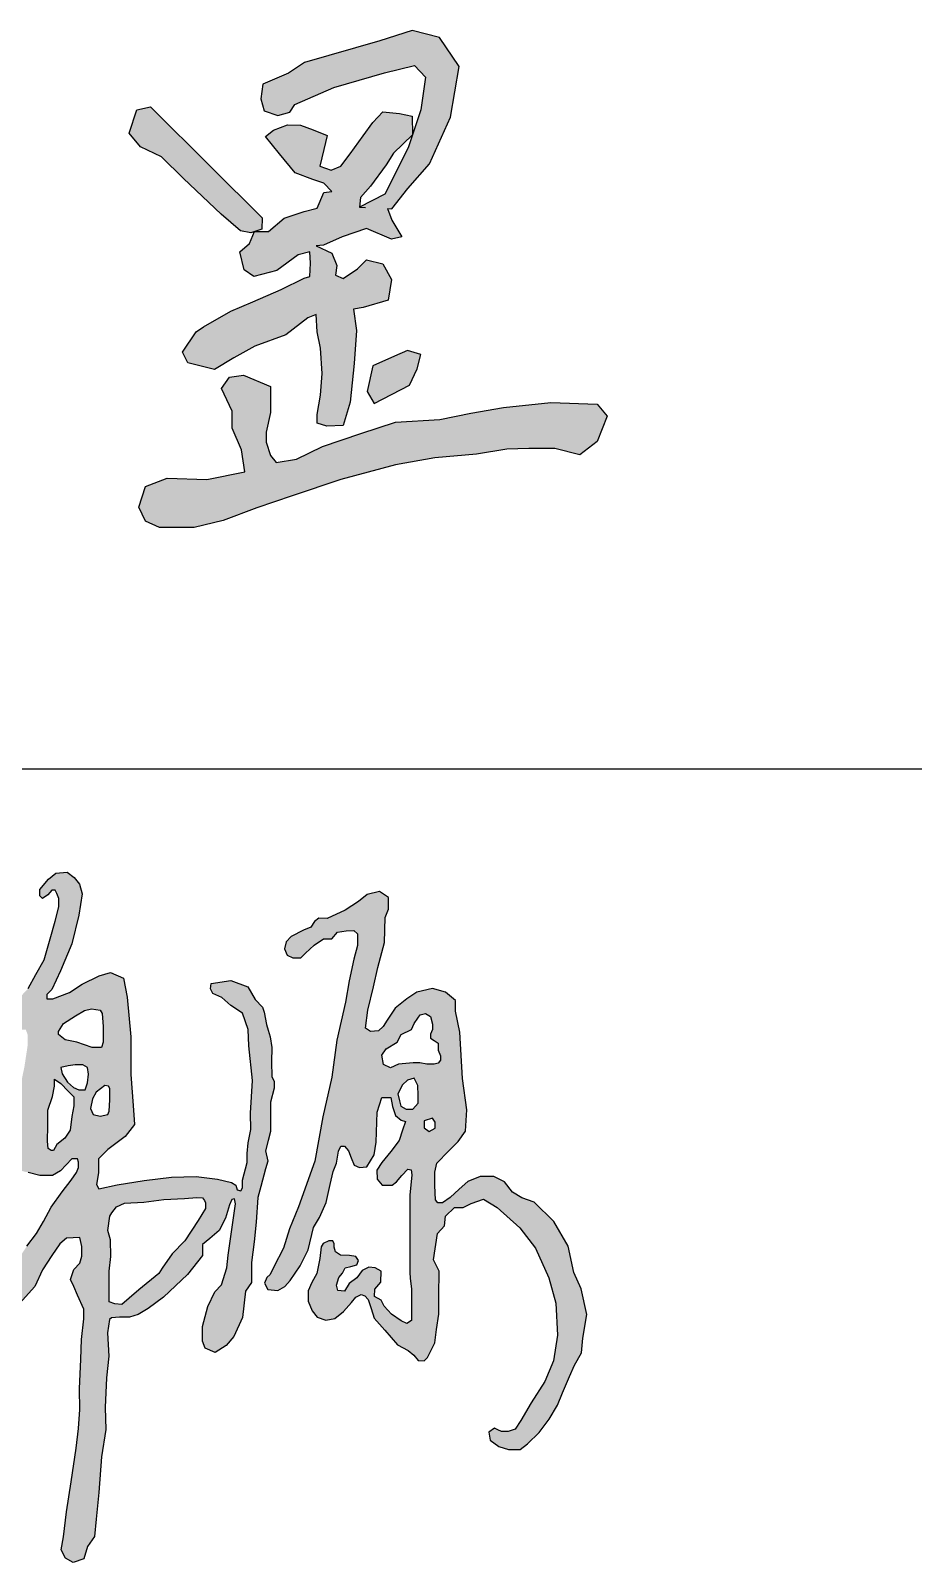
# Model space of a CAD drawing. Extents: x 126592 to 186958, y 280170 to 492839.
# Drawn here: x 184257 to 185185, y 378336 to 379946 of the extents above; entities that cross this region are included whole.
import ezdxf

# ---------------------------------------------------------------- set-up
doc = ezdxf.new("R2010")
doc.units = 0
doc.header["$LTSCALE"] = 1000
doc.header["$MEASUREMENT"] = 0
doc.layers.add('TK', color=126, linetype='Continuous')

# ---------------------------------------------------------------- blocks, each defined once
blk = doc.blocks.new('gfdyrte')
at = {"layer": 'TK', "lineweight": 25}
blk.add_hatch(color=1, dxfattribs=at).paths.add_polyline_path([(386792.2, -115045.6), (386817, -115012), (386828.5, -114993.5), (386858.6, -114964.6), (386857.7, -114935.2), (386838.2, -114930.8), (386811.7, -114928.1), (386795.9, -114945.1), (386780.7, -114966.3), (386760.4, -114994.5), (386745.3, -115014), (386730.3, -115020.2), (386712.6, -115014), (386718.8, -114987.5), (386724.1, -114965.4), (386702, -114956.6), (386681.7, -114949.5), (386661.4, -114948.6), (386639.3, -114957.4), (386626.9, -114967.2), (386649, -114994.5), (386673.7, -115024.6), (386701.1, -115035.2), (386718.8, -115040.5), (386731.2, -115053.7), (386718.8, -115055.5), (386708.2, -115080.2), (386687.9, -115085.5), (386656, -115096.1), (386631.3, -115117.1), (386609.1, -115117.1), (386601.2, -115135.9), (386586.2, -115149.1), (386593.3, -115177.4), (386608.3, -115188), (386644.6, -115178.3), (386678.1, -115153.5), (386696.7, -115149.1), (386697.6, -115166.8), (386696.7, -115188), (386687.9, -115190.6), (386651.6, -115208.3), (386606.5, -115227.7), (386572.1, -115242.7), (386528.7, -115267.5), (386517.3, -115275.4), (386496, -115307.2), (386504, -115324), (386546.4, -115334.6), (386576.5, -115316.1), (386610.1, -115297.5), (386658.7, -115279.8), (386693.2, -115253.3), (386706.4, -115248), (386708.2, -115275.4), (386713.5, -115301), (386716.2, -115340.8), (386713.5, -115375.2), (386708.2, -115405.3), (386708.2, -115419.4), (386723.2, -115423.8), (386748.9, -115422.9), (386760.4, -115385.8), (386766.6, -115324.9), (386770.1, -115272.8), (386765.4, -115239.4), (386780.9, -115236.6), (386820.1, -115225), (386825.6, -115192.4), (386811.8, -115168.1), (386785.9, -115161.5), (386772, -115175.9), (386749.4, -115191.3), (386737.2, -115185.8), (386739.4, -115170.3), (386731.1, -115151), (386706.8, -115139.4), (386718.4, -115138.3), (386747.7, -115125.1), (386785.9, -115112.4), (386825.6, -115128.9), (386841.7, -115125.1), (386825.9, -115099.1), (386818.8, -115080.9), (386825.8, -115081.2), (386851, -115048.9), (386885.1, -115010.3), (386918.4, -114936.7), (386931.9, -114856.8), (386901.3, -114811), (386858.2, -114800.2), (386807, -114816.4), (386688.3, -114850.5), (386663.2, -114867.5), (386622.7, -114884.6), (386619.1, -114907.9), (386624.5, -114926.8), (386646.1, -114934), (386665, -114928.6), (386673, -114916.9), (386734.2, -114890), (386814.1, -114866.6), (386861.8, -114855), (386878.8, -114873.8), (386871.7, -114925), (386851.9, -114985.2), (386814.6, -115058.2), (386775.1, -115078.6), (386776.3, -115063.2)])
h = blk.add_hatch(color=1, dxfattribs=at)
h.paths.add_polyline_path([(386556.7, -115089.7), (386587.3, -115116.1), (386603.8, -115118.9), (386620.9, -115113.2), (386621.2, -115095.6), (386540.6, -115015.1), (386445.6, -114920.2), (386424, -114925), (386411.8, -114962.1), (386429.7, -114983.5), (386462.5, -114999.2), (386497.4, -115033.4)])
h.paths.add_polyline_path([(386795.8, -115328.9), (386786.9, -115369), (386798.1, -115387.9), (386853.7, -115359), (386866, -115333.4), (386871.6, -115311.1), (386850.4, -115304.5), (386830.3, -115313.4)])
h.paths.add_polyline_path([(386594.3, -115495.8), (386534.1, -115508.1), (386471.8, -115505.8), (386437.3, -115519.2), (386427.2, -115551.4), (386437.3, -115573.7), (386459.5, -115583.7), (386514.1, -115583.7), (386559.8, -115572.6), (386613.2, -115552.6), (386668.9, -115533.6), (386745.7, -115508.1), (386831.5, -115484.7), (386893.8, -115473.6), (386959.5, -115468), (387007.4, -115460.2), (387041.9, -115459.1), (387083.1, -115459.1), (387122.1, -115469.1), (387149.9, -115448), (387165.5, -115407.9), (387149.9, -115389), (387076.4, -115386.8), (387001.8, -115394.6), (386950.6, -115403.5), (386901.6, -115413.5), (386831.7, -115417.5), (386776.9, -115435.7), (386716.8, -115455.8), (386675.6, -115475.8), (386643.3, -115481.4), (386634.4, -115470.2), (386627.7, -115449.1), (386627.7, -115433.5), (386634.4, -115402.4), (386634.4, -115377.9), (386634.4, -115361.2), (386592, -115343.4), (386569.8, -115346.7), (386557.5, -115364.5), (386574.2, -115400.1), (386574.2, -115426.8), (386588.7, -115461.3)])
at = {"layer": 'TK'}
h = blk.add_hatch(color=256, dxfattribs=at)
h.dxf.hatch_style = 1
h.paths.add_polyline_path([(385425.6, -116093), (385404.9, -116098.8), (385400.5, -116110.1), (385404.7, -116123.6), (385417.6, -116126.5), (385424.7, -116134.7), (385431, -116166.1), (385431, -116211.5), (385430.3, -116275.9), (385421.8, -116350.7), (385409.3, -116444.6), (385408.4, -116483.2), (385405.3, -116522.9), (385392.3, -116545.7), (385398.4, -116567.3), (385414.4, -116582.5), (385435.4, -116577.8), (385450.2, -116562.3), (385458.2, -116532.3), (385458.2, -116501.9), (385460, -116489.7), (385466.6, -116483.3), (385479.7, -116489.5), (385499.2, -116489.5), (385518.5, -116489.5), (385540.7, -116484.9), (385573.9, -116464.8), (385593.1, -116443), (385610.5, -116419.4), (385620.8, -116398.4), (385628.5, -116381.8), (385634.3, -116380.3), (385639.1, -116382.9), (385640.7, -116392.1), (385643.6, -116414), (385640.6, -116426.1), (385652.2, -116452.6), (385660, -116470.5), (385671.9, -116486), (385668.8, -116508.1), (385664.6, -116538), (385670.2, -116573.5), (385670.2, -116586), (385656.5, -116592.3), (385584, -116612.9), (385520.5, -116623.5), (385446.5, -116626.7), (385382.4, -116629.5), (385329.6, -116631.7), (385315.9, -116634.9), (385297.2, -116639.1), (385260.9, -116639.1), (385198.1, -116639.3), (385124.6, -116642.6), (385087.4, -116648.5), (385073, -116657), (385070.3, -116670.7), (385075.2, -116680.6), (385080.5, -116691.3), (385090.6, -116695.6), (385101.5, -116695.6), (385121.3, -116691.2), (385137.1, -116687.7), (385147.8, -116682), (385179.2, -116679.3), (385227.7, -116679.5), (385251.4, -116676), (385269.4, -116667.8), (385302.7, -116668.7), (385322.1, -116657.9), (385338.4, -116657.9), (385396.9, -116657.6), (385445.3, -116657.6), (385503.2, -116661), (385557.1, -116648.8), (385582.4, -116636.6), (385620.1, -116629.3), (385646.3, -116621.3), (385673.9, -116621.3), (385679, -116628.9), (385678.7, -116662.2), (385678.5, -116685), (385677.4, -116729.9), (385680.5, -116780.9), (385682, -116805.8), (385686, -116822), (385683.2, -116830.7), (385665, -116829.5), (385633.6, -116823.6), (385609.9, -116819.1), (385576.6, -116816.3), (385549.5, -116818.7), (385530.3, -116833.2), (385498.3, -116864), (385479.6, -116892.9), (385464.2, -116928), (385456.9, -116946.3), (385445.1, -116976.2), (385443.5, -116998.7), (385460.5, -117020.5), (385475.4, -117030.9), (385509.4, -117033.1), (385540.3, -117032.1), (385573.4, -117033.9), (385600.9, -117044.5), (385625.4, -117064.6), (385643, -117079), (385671.4, -117082.5), (385699.9, -117079.3), (385713.4, -117066.9), (385713.4, -117047.4), (385717.6, -117025.1), (385723.8, -117009.1), (385723.4, -116979), (385723.3, -116946.6), (385728.1, -116921.7), (385728.1, -116908.1), (385724.2, -116893.3), (385727.7, -116874.3), (385729.4, -116864.6), (385763.4, -116863.2), (385784.1, -116866.2), (385807, -116867.2), (385820.9, -116869.6), (385838.6, -116865.5), (385841.6, -116853.5), (385843.3, -116840.6), (385838.5, -116830.2), (385828.6, -116824.2), (385809.9, -116824.2), (385798, -116834), (385787.9, -116838.2), (385770.8, -116839.7), (385762.6, -116835.5), (385745.7, -116835.5), (385729, -116834.9), (385725.8, -116829.8), (385722.3, -116810.3), (385717.9, -116785.9), (385719.6, -116763), (385713.7, -116734.7), (385713.7, -116716.5), (385715.9, -116677.5), (385715.7, -116649.6), (385716.7, -116617.8), (385722.6, -116608.9), (385731.3, -116604.5), (385763.1, -116603.7), (385796.2, -116603.6), (385814.4, -116604.9), (385828.5, -116607.9), (385844.4, -116607.1), (385856.9, -116601), (385862.7, -116585.4), (385864.3, -116569.7), (385863.2, -116554.8), (385848.8, -116554.8), (385828.4, -116554.3), (385802.5, -116559.6), (385793.9, -116571.1), (385786.9, -116573.8), (385749.2, -116577.1), (385725.6, -116579.1), (385712, -116580.3), (385710.1, -116576.6), (385710.1, -116559.3), (385711.9, -116518.1), (385716.6, -116483.6), (385719.1, -116465.5), (385731, -116447.3), (385742.1, -116442.2), (385748.5, -116415.1), (385761.4, -116393.3), (385778.8, -116373.2), (385782.4, -116348.1), (385777.3, -116338.6), (385759.8, -116333.2), (385758.1, -116327.8), (385758.1, -116310.6), (385765.4, -116305.7), (385767.7, -116297.1), (385771.1, -116270.1), (385774.2, -116258.4), (385782.4, -116219.1), (385785.4, -116185.6), (385787, -116167.5), (385796.2, -116120), (385795.1, -116061.3), (385799.4, -116024.8), (385789.1, -116005.5), (385776.2, -115990.7), (385750, -115979.5), (385700.1, -115977.4), (385671.9, -115977.4), (385631.8, -115978.2), (385607.9, -115978.7), (385590.3, -115991.9), (385586, -116008.6), (385586, -116027.4), (385590, -116050.2), (385597, -116056.9), (385605.7, -116056.9), (385616.7, -116050.3), (385619.1, -116027.8), (385624.7, -116016.5), (385630.4, -116011.2), (385653.2, -116011), (385672.3, -116009.2), (385701.5, -116007.7), (385727.6, -116007.8), (385745, -116007.9), (385756.3, -116015.7), (385759.6, -116026.2), (385759.1, -116043.9), (385760.2, -116066.9), (385757.6, -116100.5), (385754.8, -116135.5), (385753.1, -116172.5), (385746.1, -116212), (385736.8, -116257.3), (385730.9, -116282.1), (385728.1, -116311.8), (385726.2, -116326.5), (385708.9, -116331.4), (385685.4, -116331.4), (385665.8, -116330.5), (385661.2, -116323.9), (385661.2, -116305.7), (385665.2, -116292.5), (385674.9, -116264.1), (385679.1, -116238), (385684.2, -116205.7), (385685, -116168.1), (385684.8, -116132), (385681.4, -116093.5), (385675.4, -116067.7), (385664.1, -116060.1), (385652.8, -116060.1), (385643.1, -116073.7), (385643.1, -116094.2), (385643.5, -116124.4), (385647.1, -116166.7), (385643.3, -116214.9), (385640.3, -116252.8), (385626.8, -116306.1), (385623.2, -116321.4), (385615.9, -116326.5), (385581, -116320.9), (385558.3, -116320.9), (385522.9, -116324.7), (385493.4, -116329.3), (385468.3, -116329.3), (385466.5, -116323.3), (385471.5, -116305), (385472.7, -116274.9), (385474.7, -116238.5), (385475.1, -116202.7), (385473.6, -116164.3), (385466.8, -116133.3), (385460.5, -116116.7), (385452.8, -116099.7), (385442.8, -116094.6)])
h.paths.add_polyline_path([(385958.8, -116623.9), (385954.1, -116614), (385942.9, -116614), (385936.7, -116600.8), (385940.7, -116580.4), (385969.7, -116554.1), (386011.2, -116530.2), (386056.5, -116504.1), (386081.9, -116489), (386099, -116478.7), (386116.3, -116476.4), (386130.7, -116478.4), (386142.8, -116487.8), (386145.3, -116502.8), (386143.7, -116515.7), (386135.4, -116541.9), (386128.4, -116564.3), (386123.3, -116585.3), (386115.7, -116609.3), (386128.2, -116604.8), (386136.9, -116612.2), (386139.2, -116621.6), (386131.7, -116666.5), (386108.6, -116734), (386097.5, -116766.4), (386086.8, -116816.4), (386088.1, -116834.2), (386092.4, -116848.1), (386101.5, -116848.1), (386112.7, -116836), (386127.3, -116809), (386145.6, -116776.6), (386155.9, -116752.5), (386164.7, -116729.4), (386177.5, -116707.1), (386183.9, -116687.9), (386187.7, -116668.3), (386191.7, -116659.5), (386197.6, -116643.7), (386205.7, -116626.2), (386210.4, -116618.2), (386218, -116618.2), (386220.7, -116622.9), (386220.7, -116633.9), (386217.9, -116656.2), (386208.7, -116685), (386203.4, -116708.8), (386194.1, -116739.4), (386186.3, -116770.9), (386163.8, -116826), (386127.1, -116873.3), (386113.3, -116884.9), (386107.6, -116888.5), (386104, -116908), (386098.1, -116918.8), (386080.9, -116921), (386066.3, -116913.5), (386055.2, -116889.4), (386052, -116867.6), (386053.2, -116837.6), (386059.8, -116796.1), (386066.1, -116765.4), (386070.8, -116736.8), (386075.5, -116707.2), (386080.9, -116690.2), (386083.6, -116681.4), (386085.2, -116673.4), (386082.3, -116670.3), (386073.8, -116668.8), (386063.2, -116668.8), (386055.6, -116684.9), (386032, -116704.9), (386007.9, -116713.4), (385998.2, -116724.4), (385985.6, -116736.8), (385960.6, -116756.6), (385937.8, -116771.9), (385916, -116788.6), (385906.3, -116792.4), (385894.1, -116789.1), (385885.1, -116783.4), (385885.1, -116768.1), (385903, -116755.6), (385917.9, -116744), (385932.9, -116739.7), (385943.8, -116725.3), (385962.3, -116711.4), (385977.4, -116707.3), (385998.9, -116685.1), (386017.2, -116671), (386035.5, -116657.4), (386047.6, -116638.8), (386056, -116625.7), (386066.3, -116611.1), (386077.6, -116605.4), (386085.2, -116581.5), (386095.6, -116563.2), (386098.9, -116547.1), (386103.4, -116541.7), (386104.8, -116530.7), (386101.7, -116527), (386089.9, -116526.7), (386079.2, -116528), (386074.3, -116534), (386059.4, -116549.7), (386042.5, -116562), (386013.6, -116579.3), (385998.7, -116585.8), (385984.8, -116591.9), (385972.7, -116599.1), (385969.7, -116606.6), (385968.2, -116616.7), (385964.4, -116622.9)])
h.paths.add_polyline_path([(386540.8, -116302.9), (386571.9, -116297.9), (386599, -116307.8), (386610.5, -116328), (386621.9, -116339.8), (386624.6, -116347.7), (386628.2, -116367.2), (386631.1, -116376.5), (386634.3, -116386.9), (386636.8, -116403.8), (386635.9, -116426), (386636.8, -116449.5), (386640.4, -116457.2), (386640.4, -116467.9), (386634.5, -116489.6), (386634.5, -116512.5), (386634.5, -116536), (386631.1, -116550.4), (386626.5, -116566.4), (386630.2, -116582.7), (386626.9, -116594.8), (386619.3, -116622.8), (386614.6, -116640), (386612, -116678.8), (386608.6, -116710), (386604.6, -116742.8), (386604.6, -116774.1), (386595.1, -116787.7), (386590.5, -116829.3), (386576.8, -116859.5), (386564.8, -116873.5), (386547.5, -116884.7), (386531.5, -116877.9), (386527.3, -116866.9), (386527.3, -116843.7), (386535.8, -116812.2), (386546.6, -116789), (386557.5, -116777.7), (386565.6, -116751.2), (386567.9, -116730.8), (386575.1, -116679.3), (386579.3, -116649.9), (386578, -116642.4), (386573.4, -116643.2), (386569.7, -116651.7), (386563.8, -116672.5), (386553.7, -116692.3), (386539, -116704.7), (386527.4, -116714.4), (386527.4, -116731.5), (386503.5, -116761.6), (386465.6, -116797.1), (386441.8, -116815.4), (386425.8, -116824.4), (386412.2, -116828.6), (386396.6, -116828.6), (386384, -116830.1), (386380.7, -116832.4), (386377.4, -116853.5), (386379.4, -116890.5), (386375.7, -116924.3), (386373.9, -116971.1), (386374.7, -117005.8), (386368.2, -117049.3), (386363.7, -117105.5), (386359.5, -117147.4), (386356.8, -117174.6), (386346, -117190.5), (386340.4, -117210.1), (386323.4, -117215.4), (386311.2, -117208.8), (386304.3, -117195.6), (386308.1, -117175.4), (386312.7, -117135.6), (386320.4, -117088.4), (386328, -117035.6), (386332, -117004.4), (386333.8, -116974.2), (386333.3, -116941.8), (386335.3, -116895.3), (386336.7, -116863.9), (386340.2, -116831.7), (386340.2, -116816.1), (386330.4, -116794.1), (386324.3, -116780.6), (386319.2, -116769.3), (386324.3, -116753.9), (386334, -116743.9), (386337.2, -116732.7), (386337.2, -116717.6), (386333.9, -116703), (386312.9, -116704.3), (386302.2, -116713), (386289.9, -116731.8), (386275.1, -116754.4), (386263, -116780.5), (386238.6, -116807.2), (386220.1, -116819.3), (386205.5, -116817.8), (386200.5, -116808.5), (386200.5, -116793.4), (386204.5, -116782.2), (386216.3, -116766.2), (386228.8, -116749.3), (386250.4, -116716.9), (386265.8, -116696.9), (386276.5, -116678.2), (386288.8, -116655.6), (386306.3, -116631.4), (386320, -116612.8), (386328.9, -116600.6), (386331.9, -116592.6), (386331.9, -116584.6), (386330.1, -116579), (386321.1, -116579), (386303.3, -116598.2), (386290.7, -116605.2), (386270.7, -116605.5), (386252.6, -116600.7), (386233.3, -116596.1), (386225.9, -116582.6), (386219.5, -116538.7), (386225.2, -116508.6), (386234.3, -116501.2), (386241.9, -116456.1), (386246.5, -116434.3), (386251.7, -116399.9), (386251.7, -116383.8), (386248.7, -116375.3), (386239.3, -116375.3), (386227.5, -116383.9), (386214.6, -116393.3), (386202.7, -116394.4), (386191.5, -116388.5), (386188.6, -116379.3), (386196, -116364.2), (386205.4, -116345), (386221.1, -116335.2), (386240.6, -116323.2), (386252.3, -116310.7), (386264.3, -116288.3), (386277.8, -116265.4), (386287.2, -116232.4), (386294.8, -116204.2), (386301, -116181.8), (386301, -116168.5), (386297.6, -116161), (386294.9, -116155.7), (386289.6, -116155.7), (386283.2, -116163.1), (386275.2, -116168.4), (386270.8, -116164.5), (386270.8, -116154.3), (386284.3, -116138), (386296.2, -116128.7), (386314.2, -116127.1), (386324.9, -116135.6), (386333.3, -116146.2), (386337.8, -116161.1), (386332.5, -116194.9), (386321.4, -116240), (386303.4, -116282.7), (386289.7, -116312.3), (386281.7, -116319.8), (386281.7, -116327), (386291.4, -116327), (386317.5, -116316.8), (386337.8, -116303.7), (386364.2, -116290.8), (386382.5, -116285.3), (386403, -116294.2), (386408.6, -116324.2), (386414.4, -116386.9), (386414.4, -116446), (386418, -116494.8), (386420.3, -116525.1), (386405.4, -116543.7), (386377.9, -116564.7), (386363.5, -116579), (386363.5, -116601.4), (386360.4, -116619.4), (386363.9, -116626.4), (386392.9, -116620), (386435.1, -116613.4), (386478.3, -116608.1), (386517.3, -116607), (386551.2, -116611.4), (386573, -116616.7), (386580, -116620.7), (386582.2, -116628.1), (386587.7, -116629.8), (386590.6, -116624.9), (386590.6, -116612.9), (386598, -116584.9), (386598, -116570.7), (386599.5, -116554), (386603.4, -116532.8), (386603.2, -116507.2), (386606.3, -116455.5), (386600.6, -116401.1), (386599.5, -116375.3), (386590.3, -116349.4), (386572.1, -116337.2), (386558, -116324.7), (386543.8, -116318.7), (386540, -116310.9)])
h.paths.add_polyline_path([(385948.4, -116263.9), (385946.2, -116277), (385938.3, -116308.4), (385931.9, -116348.3), (385931.2, -116371), (385940.6, -116390.3), (385954.7, -116406.4), (385972.8, -116416), (386002.3, -116421.9), (386045.8, -116419.3), (386062.6, -116413.7), (386078.8, -116407.7), (386086.6, -116403.3), (386094, -116403.8), (386100.8, -116409.6), (386100.8, -116418.8), (386092.6, -116430.4), (386075.7, -116452.3), (386063.3, -116463), (386055, -116470.2), (386055, -116476.9), (386059.3, -116481.8), (386071.5, -116479.2), (386088.8, -116467.5), (386112, -116451.4), (386129.1, -116428), (386131.2, -116414.3), (386135.7, -116404.5), (386144.2, -116399.2), (386153.3, -116386.5), (386156.6, -116369.1), (386158.2, -116357.8), (386163.1, -116352.4), (386168.2, -116345.6), (386165.5, -116338.2), (386157.6, -116335.6), (386143.7, -116335.6), (386134.4, -116340.5), (386118.2, -116349.2), (386102.3, -116361.5), (386072.6, -116375), (386051.8, -116382.7), (386016.7, -116385.7), (385996, -116385.7), (385981.5, -116372.5), (385973.2, -116359.7), (385976.9, -116324.5), (385980.7, -116301.8), (385984.4, -116280.9), (385979.5, -116266.5), (385970, -116259.9), (385959.7, -116260.3)])
h.paths.add_polyline_path([(386987.9, -117003.7), (386978.9, -117010.1), (386980.7, -117022.9), (386994.5, -117032.7), (387009.8, -117037.7), (387028.5, -117037.7), (387039.7, -117028.4), (387058, -117010.9), (387074.1, -116989.8), (387087, -116967.6), (387094.9, -116948.2), (387105.9, -116922.5), (387113.7, -116904.3), (387125, -116885.2), (387127.1, -116862.1), (387133.3, -116824.5), (387124.3, -116783.9), (387112.9, -116758.3), (387104.2, -116716.6), (387081.5, -116677.8), (387050.3, -116647.6), (387030.9, -116640.9), (387016.3, -116631.6), (387003.7, -116615.4), (386986.9, -116606.9), (386965.3, -116606.9), (386945.5, -116615), (386932.3, -116626.9), (386917.9, -116639.9), (386905.9, -116648.5), (386898.4, -116648.5), (386894.8, -116643.9), (386893.5, -116621.4), (386893.7, -116600.2), (386896.7, -116585.8), (386915.5, -116567.1), (386930.6, -116551.7), (386941.9, -116535.3), (386944.4, -116501.9), (386937.5, -116452.6), (386932.9, -116379.5), (386926.1, -116346.2), (386926.1, -116329.3), (386910.4, -116316.6), (386889.9, -116310.5), (386865.5, -116316.3), (386849.8, -116327.1), (386831.4, -116341.8), (386818.5, -116360.4), (386812.2, -116370.5), (386804.9, -116377.3), (386792.1, -116378.6), (386784.4, -116373.2), (386788, -116344.6), (386796.9, -116307.9), (386803.7, -116277.3), (386814.1, -116238.1), (386815.4, -116198.5), (386820.8, -116185.5), (386820.8, -116167.2), (386806.6, -116157.4), (386786.9, -116162.6), (386773.2, -116173.2), (386752.4, -116187.3), (386724.1, -116200.4), (386711, -116199.6), (386704.2, -116205.1), (386698.3, -116213.6), (386686.7, -116218.5), (386666.9, -116228.8), (386659.1, -116237.2), (386656.6, -116248), (386660.6, -116257.8), (386669.6, -116262.1), (386682.3, -116262.1), (386689.8, -116255.1), (386703.4, -116242.5), (386718.2, -116232.1), (386731.4, -116232.1), (386740.3, -116221.9), (386754.1, -116219.5), (386766, -116218.9), (386771.5, -116224.6), (386771.7, -116242.6), (386765.9, -116264.4), (386758.6, -116298.6), (386752.9, -116332.1), (386739.2, -116392.2), (386731.1, -116450.6), (386717.3, -116512.8), (386704.4, -116582.7), (386678.7, -116655), (386664.3, -116689.4), (386655.3, -116719.9), (386639.9, -116749.6), (386634.1, -116761.6), (386628.7, -116766.2), (386625.3, -116775.4), (386630.2, -116785.1), (386645.9, -116786.8), (386657.3, -116780.2), (386665.5, -116771.2), (386681.3, -116747.8), (386693.8, -116722.6), (386702.4, -116687.2), (386711.8, -116671.7), (386722.3, -116647.8), (386728.8, -116619.7), (386733.6, -116599), (386738.9, -116585.8), (386741.8, -116567), (386745.6, -116559.4), (386751, -116559.4), (386757.4, -116566.7), (386761.9, -116577.6), (386766.7, -116589.3), (386774.8, -116592.7), (386786.3, -116591.6), (386798.2, -116573.1), (386801, -116553.1), (386802.6, -116505.5), (386810.2, -116482.4), (386824.5, -116482.2), (386827.1, -116496.5), (386831.6, -116511), (386840.6, -116518), (386847.4, -116520.2), (386842.8, -116534.1), (386837.6, -116550.1), (386824.5, -116567.7), (386809.9, -116584.9), (386802.5, -116597.1), (386803, -116611.3), (386810.8, -116620.9), (386826.5, -116620.9), (386833, -116615.5), (386841.9, -116605.5), (386851, -116595.2), (386856.6, -116596.3), (386857.2, -116604.4), (386854.1, -116636.3), (386854.2, -116682.6), (386854.1, -116758.3), (386855, -116767.3), (386857, -116784.9), (386857, -116817), (386856.8, -116834), (386849.6, -116838.9), (386840.8, -116834.6), (386825.5, -116824.3), (386813.8, -116811.5), (386808.9, -116801.9), (386798.6, -116796.1), (386799.2, -116784.8), (386808.5, -116773.7), (386809.2, -116756.5), (386799.5, -116750.8), (386789.8, -116750.1), (386779, -116755.1), (386770.6, -116767), (386758.6, -116775.9), (386751.1, -116787.6), (386740.6, -116786.7), (386738.7, -116778.6), (386742.2, -116766.4), (386748.3, -116759.3), (386752.5, -116751), (386761.2, -116748.8), (386770.9, -116746.3), (386773.2, -116739.6), (386769.3, -116733.3), (386759, -116731.5), (386745.1, -116731.2), (386736.9, -116726), (386734.8, -116718.3), (386735.1, -116713.3), (386732.6, -116708.5), (386726.7, -116708.5), (386717.4, -116712.8), (386714.6, -116717.8), (386712.5, -116736.2), (386707.4, -116760), (386699.5, -116774.1), (386694.1, -116787.5), (386694.1, -116803.8), (386700.1, -116818.6), (386707.9, -116828.8), (386721.8, -116833.8), (386736.1, -116831.1), (386749.7, -116820), (386762.1, -116805.5), (386769.1, -116797.2), (386777.5, -116793.3), (386783.5, -116795.3), (386788.6, -116800.8), (386793.3, -116815.2), (386798.2, -116830.6), (386814.6, -116849.4), (386835, -116872.7), (386851.5, -116881.4), (386860.6, -116888.5), (386867.6, -116897.3), (386876.9, -116897.7), (386881.9, -116892.3), (386889.3, -116877.7), (386893.7, -116869.1), (386896.2, -116848.5), (386900.1, -116824.1), (386900.1, -116795.4), (386900.3, -116756.4), (386891.7, -116738.6), (386897.8, -116697.1), (386908.7, -116684.7), (386910.5, -116669.4), (386924.6, -116655.9), (386938.4, -116655.9), (386950.8, -116649.5), (386970.7, -116642.5), (386992.2, -116655.8), (387027.8, -116688), (387052.3, -116720), (387073.4, -116766.9), (387084.4, -116806.8), (387087.3, -116857.3), (387080.7, -116897.9), (387067.4, -116930), (387045.7, -116963.8), (387029.4, -116991.5), (387020.5, -117005.6), (387009.2, -117009.1), (386998.8, -117009.1), (386992.8, -117006.5)])
h.paths.add_polyline_path([(385408.8, -115985.6), (385405, -115994.1), (385405.5, -115998.8), (385409.6, -116008.3), (385431.6, -116017.4), (385457, -116034.8), (385478.7, -116057.1), (385490.2, -116076), (385493.2, -116089.2), (385493.8, -116094.8), (385491.2, -116096.3), (385484.6, -116097.2), (385481.7, -116097.6), (385482.5, -116116.8), (385491.2, -116121.4), (385512.5, -116120.2), (385519, -116110.7), (385526.3, -116095.2), (385530.3, -116061.9), (385522.3, -116051.7), (385485.9, -116027), (385460.3, -116009.6), (385444.1, -115994), (385427.2, -115985.8), (385415.5, -115984.2)], flags=17)
h.paths.add_polyline_path([(385661.6, -116363), (385657.4, -116371.6), (385657.4, -116387.4), (385663.4, -116405.5), (385679.4, -116425.3), (385690.4, -116439), (385701.2, -116438), (385706.1, -116431.3), (385709.1, -116408.4), (385711.3, -116391.1), (385713.5, -116375.9), (385713.2, -116369.1), (385709.4, -116365.5), (385696.6, -116362.3), (385686.2, -116362.3), (385669.2, -116362.3)], flags=16)
h.paths.add_polyline_path([(385597.2, -116364.6), (385592.6, -116357.1), (385576.8, -116357.1), (385550.9, -116357.3), (385523, -116357.4), (385513.8, -116363.1), (385497.7, -116366), (385474.9, -116371.9), (385462.4, -116377), (385459.7, -116392), (385457.5, -116414.8), (385462.4, -116436.6), (385476.2, -116451.8), (385496.7, -116459), (385513.4, -116455.7), (385534, -116448.4), (385557.8, -116433.2), (385571, -116415.3), (385587.2, -116397.1), (385594.9, -116382.8), (385598.8, -116372.5)], flags=16)
h.paths.add_polyline_path([(385687.2, -116868.6), (385681.2, -116860.9), (385671.7, -116860.9), (385649.5, -116859.5), (385643.5, -116857.6), (385635.1, -116852.9), (385608.1, -116853.8), (385583.5, -116856.6), (385560, -116861.5), (385550.7, -116869.8), (385535.5, -116883.9), (385522.7, -116904.7), (385504.8, -116930.7), (385493.3, -116948.9), (385487.6, -116957.3), (385487.6, -116965), (385492.9, -116977.8), (385496.7, -116990.9), (385504.2, -116995.8), (385518.3, -116997.9), (385530.4, -116994.2), (385549.7, -116993), (385570, -116996.7), (385592.6, -117011.7), (385626.1, -117023), (385648.4, -117031.7), (385671.2, -117033.3), (385677.4, -117029.6), (385683.5, -116991), (385684.4, -116964.5), (385684.3, -116928.1), (385684.3, -116905.9), (385686.4, -116879.9)], flags=16)
h.paths.add_polyline_path([(386373.4, -116463.3), (386359.9, -116473.8), (386354.1, -116484.7), (386350.8, -116499.8), (386354.7, -116509.4), (386366.2, -116511.9), (386378.1, -116509.4), (386380.1, -116503.9), (386381.3, -116486.1), (386381.3, -116468.5), (386379.1, -116464.5)], flags=16)
h.paths.add_polyline_path([(386315.4, -116432.4), (386303.9, -116435.1), (386306.3, -116445.3), (386314.5, -116458.1), (386323.8, -116466.7), (386332.2, -116470.2), (386342.1, -116470.2), (386346.2, -116459.3), (386347.6, -116445.6), (386346, -116435.2), (386338.9, -116431.1), (386326.3, -116431.1)], flags=16)
h.paths.add_polyline_path([(386293.8, -116453.3), (386303.7, -116460.5), (386315.5, -116472.3), (386324.5, -116481.3), (386324.5, -116495.4), (386321.3, -116512.3), (386318.6, -116533.9), (386310.4, -116546.4), (386297.7, -116556.6), (386292.4, -116565.8), (386288.6, -116565.8), (386284, -116563.1), (386282.9, -116551.3), (386283.2, -116527.3), (386283.6, -116502.3), (386290.9, -116480.7), (386293.9, -116464.8), (386293.9, -116458.7)], flags=16)
h.paths.add_polyline_path([(386300.4, -116378.5), (386308, -116365.9), (386326.9, -116353.6), (386341.5, -116345), (386352.4, -116342.4), (386366.2, -116344.8), (386369.3, -116350.1), (386370.8, -116370.3), (386370.9, -116395.4), (386367.9, -116403.5), (386353.4, -116403.5), (386329, -116395), (386311, -116391.5), (386300.5, -116382.9)], flags=16)
h.paths.add_polyline_path([(386384.5, -116664.3), (386391.7, -116654.8), (386404.5, -116649.3), (386435, -116647.3), (386466.6, -116643.4), (386498.8, -116641.9), (386518.5, -116639.9), (386527.1, -116640.5), (386530.6, -116644.6), (386532.1, -116648.7), (386532.1, -116657.7), (386520.4, -116676.4), (386499.7, -116708.6), (386479.3, -116728.9), (386464, -116751.5), (386458.3, -116760), (386427.2, -116785.5), (386411.7, -116798.8), (386400.1, -116808.9), (386389.1, -116807.8), (386380.1, -116804.7), (386380, -116774.8), (386380, -116756.2), (386382.7, -116733.1), (386382.2, -116707), (386378.2, -116692.2), (386381, -116669.8)], flags=16)
h.paths.add_polyline_path([(386859.3, -116428), (386836.3, -116429.7), (386823.8, -116435.9), (386813, -116430.3), (386810.3, -116415.6), (386816.9, -116405.6), (386834.5, -116395.3), (386840.8, -116382.9), (386857.1, -116375.2), (386861, -116365.7), (386866.7, -116357.4), (386870.4, -116351.9), (386879.2, -116350.1), (386887, -116354.8), (386890.2, -116366.9), (386890, -116375), (386886.9, -116382.6), (386886.9, -116388.7), (386892.8, -116392.6), (386899.2, -116396.9), (386899.2, -116408), (386902.6, -116417), (386902.6, -116423.8), (386898.8, -116428.2), (386892.6, -116429.9), (386881.2, -116429.7), (386870.1, -116428)], flags=16)
h.paths.add_polyline_path([(386860.9, -116452), (386850.5, -116455.3), (386842.9, -116462.4), (386835.6, -116476.8), (386838.2, -116487.7), (386840.2, -116496), (386848.4, -116500.8), (386858.9, -116500.8), (386867.4, -116491.4), (386867.4, -116479.4), (386867, -116463.7)], flags=16)
h.paths.add_polyline_path([(386889.9, -116514.9), (386876.7, -116519.2), (386876.7, -116530.4), (386884.7, -116535.8), (386894.2, -116530.6), (386894.2, -116521.5)], flags=16)
blk.add_line((378607.5, -115964.4), (388807.5, -115964.4), dxfattribs=at)
at = {"layer": 'TK', "color": 1, "lineweight": 25}
for points in [[(386818.8, -115080.9), (386825.8, -115081.2), (386851, -115048.9), (386885.1, -115010.3), (386918.4, -114936.7), (386931.9, -114856.8), (386901.3, -114811), (386858.2, -114800.2), (386807, -114816.4), (386688.3, -114850.5), (386663.2, -114867.5), (386622.7, -114884.6), (386619.1, -114907.9), (386624.5, -114926.8), (386646.1, -114934), (386665, -114928.6), (386673, -114916.9)], [(386673, -114916.9), (386734.2, -114890), (386814.1, -114866.6), (386861.8, -114855), (386878.8, -114873.8), (386871.7, -114925), (386851.9, -114985.2), (386814.6, -115058.2), (386775.1, -115078.6), (386784.5, -115079.1)], [(386445.6, -114920.2), (386540.6, -115015.1), (386621.2, -115095.6), (386620.9, -115113.2), (386603.8, -115118.9), (386587.3, -115116.1), (386556.7, -115089.7), (386497.4, -115033.4), (386462.5, -114999.2), (386429.7, -114983.5), (386411.8, -114962.1), (386424, -114925), (386445.6, -114920.2)], [(386818.8, -115080.9), (386825.9, -115099.1), (386841.7, -115125.1), (386825.6, -115128.9), (386785.9, -115112.4), (386747.7, -115125.1), (386718.4, -115138.3), (386706.8, -115139.4), (386731.1, -115151), (386739.4, -115170.3), (386737.2, -115185.8), (386749.4, -115191.3), (386772, -115175.9), (386785.9, -115161.5), (386811.8, -115168.1), (386825.6, -115192.4), (386820.1, -115225), (386780.9, -115236.6), (386765.4, -115239.4), (386770.1, -115272.8), (386766.6, -115324.9), (386760.4, -115385.8), (386748.9, -115422.9), (386723.2, -115423.8), (386708.2, -115419.4), (386708.2, -115405.3), (386713.5, -115375.2), (386716.2, -115340.8), (386713.5, -115301), (386708.2, -115275.4), (386706.4, -115248), (386693.2, -115253.3), (386658.7, -115279.8), (386610.1, -115297.5), (386576.5, -115316.1), (386546.4, -115334.6), (386504, -115324), (386496, -115307.2), (386517.3, -115275.4), (386528.7, -115267.5), (386572.1, -115242.7), (386606.5, -115227.7), (386651.6, -115208.3), (386687.9, -115190.6), (386696.7, -115188), (386697.6, -115166.8), (386696.7, -115149.1), (386696.7, -115149.1), (386678.1, -115153.5), (386644.6, -115178.3), (386608.3, -115188), (386593.3, -115177.4), (386586.2, -115149.1), (386601.2, -115135.9), (386609.1, -115117.1), (386631.3, -115117.1), (386656, -115096.1), (386687.9, -115085.5), (386708.2, -115080.2), (386718.8, -115055.5), (386731.2, -115053.7), (386718.8, -115040.5), (386701.1, -115035.2), (386673.7, -115024.6), (386649, -114994.5), (386626.9, -114967.2), (386639.3, -114957.4), (386661.4, -114948.6), (386681.7, -114949.5), (386702, -114956.6), (386724.1, -114965.4), (386718.8, -114987.5), (386712.6, -115014), (386730.3, -115020.2), (386745.3, -115014), (386760.4, -114994.5), (386780.7, -114966.3), (386795.9, -114945.1), (386811.7, -114928.1), (386838.2, -114930.8), (386857.7, -114935.2), (386858.6, -114964.6), (386828.5, -114993.5), (386817, -115012), (386792.2, -115045.6), (386776.3, -115063.2), (386775.1, -115078.6)], [(386830.3, -115313.4), (386795.8, -115328.9), (386786.9, -115369), (386798.1, -115387.9), (386853.7, -115359), (386866, -115333.4), (386871.6, -115311.1), (386850.4, -115304.5), (386830.3, -115313.4)], [(386592, -115343.4), (386634.4, -115361.2), (386634.4, -115377.9), (386634.4, -115402.4), (386627.7, -115433.5), (386627.7, -115449.1), (386634.4, -115470.2), (386643.3, -115481.4), (386675.6, -115475.8), (386716.8, -115455.8), (386776.9, -115435.7), (386831.7, -115417.5), (386901.6, -115413.5), (386950.6, -115403.5), (387001.8, -115394.6), (387076.4, -115386.8), (387149.9, -115389), (387165.5, -115407.9), (387149.9, -115448), (387122.1, -115469.1), (387083.1, -115459.1), (387041.9, -115459.1), (387007.4, -115460.2), (386959.5, -115468), (386893.8, -115473.6), (386831.5, -115484.7), (386745.7, -115508.1), (386668.9, -115533.6), (386613.2, -115552.6), (386559.8, -115572.6), (386514.1, -115583.7), (386459.5, -115583.7), (386437.3, -115573.7), (386427.2, -115551.4), (386437.3, -115519.2), (386471.8, -115505.8), (386534.1, -115508.1), (386594.3, -115495.8), (386588.7, -115461.3), (386574.2, -115426.8), (386574.2, -115400.1), (386557.5, -115364.5), (386569.8, -115346.7), (386592, -115343.4)]]:
    blk.add_lwpolyline(points, dxfattribs=at)
at = {"layer": 'TK'}
for points in [[(386250.4, -116716.9), (386265.8, -116696.9), (386276.5, -116678.2), (386288.8, -116655.6), (386306.3, -116631.4), (386320, -116612.8), (386328.9, -116600.6), (386331.9, -116592.6), (386331.9, -116584.6), (386330.1, -116579), (386321.1, -116579), (386303.3, -116598.2), (386290.7, -116605.2), (386270.7, -116605.5), (386252.6, -116600.7)], [(386252.3, -116310.7), (386264.3, -116288.3), (386277.8, -116265.4), (386287.2, -116232.4), (386294.8, -116204.2), (386301, -116181.8), (386301, -116168.5), (386297.6, -116161), (386294.9, -116155.7), (386289.6, -116155.7), (386283.2, -116163.1), (386275.2, -116168.4), (386270.8, -116164.5), (386270.8, -116154.3), (386284.3, -116138), (386296.2, -116128.7), (386314.2, -116127.1), (386324.9, -116135.6), (386333.3, -116146.2), (386337.8, -116161.1), (386332.5, -116194.9), (386321.4, -116240), (386303.4, -116282.7), (386289.7, -116312.3), (386281.7, -116319.8), (386281.7, -116327), (386291.4, -116327), (386317.5, -116316.8), (386337.8, -116303.7), (386364.2, -116290.8), (386382.5, -116285.3), (386403, -116294.2), (386408.6, -116324.2), (386414.4, -116386.9), (386414.4, -116446), (386418, -116494.8), (386420.3, -116525.1), (386405.4, -116543.7), (386377.9, -116564.7), (386363.5, -116579), (386363.5, -116601.4), (386360.4, -116619.4), (386363.9, -116626.4), (386392.9, -116620), (386435.1, -116613.4), (386478.3, -116608.1), (386517.3, -116607), (386551.2, -116611.4), (386573, -116616.7), (386580, -116620.7), (386582.2, -116628.1), (386587.7, -116629.8), (386590.6, -116624.9), (386590.6, -116612.9), (386598, -116584.9), (386598, -116570.7), (386599.5, -116554), (386603.4, -116532.8), (386603.2, -116507.2), (386606.3, -116455.5), (386600.6, -116401.1), (386599.5, -116375.3), (386590.3, -116349.4), (386572.1, -116337.2), (386558, -116324.7), (386543.8, -116318.7), (386540, -116310.9), (386540.8, -116302.9), (386571.9, -116297.9), (386599, -116307.8), (386610.5, -116328), (386621.9, -116339.8), (386624.6, -116347.7), (386628.2, -116367.2), (386631.1, -116376.5), (386634.3, -116386.9), (386636.8, -116403.8), (386635.9, -116426), (386636.8, -116449.5), (386640.4, -116457.2), (386640.4, -116467.9), (386634.5, -116489.6), (386634.5, -116512.5), (386634.5, -116536), (386631.1, -116550.4), (386626.5, -116566.4), (386630.2, -116582.7), (386626.9, -116594.8), (386619.3, -116622.8), (386614.6, -116640), (386612, -116678.8), (386608.6, -116710), (386604.6, -116742.8), (386604.6, -116774.1), (386595.1, -116787.7), (386590.5, -116829.3), (386576.8, -116859.5), (386564.8, -116873.5), (386547.5, -116884.7), (386531.5, -116877.9), (386527.3, -116866.9), (386527.3, -116843.7), (386535.8, -116812.2), (386546.6, -116789), (386557.5, -116777.7), (386565.6, -116751.2), (386567.9, -116730.8), (386575.1, -116679.3), (386579.3, -116649.9), (386578, -116642.4), (386573.4, -116643.2), (386569.7, -116651.7), (386563.8, -116672.5), (386553.7, -116692.3), (386539, -116704.7), (386527.4, -116714.4), (386527.4, -116731.5), (386503.5, -116761.6), (386465.6, -116797.1), (386441.8, -116815.4), (386425.8, -116824.4), (386412.2, -116828.6), (386396.6, -116828.6), (386384, -116830.1), (386380.7, -116832.4), (386377.4, -116853.5), (386379.4, -116890.5), (386375.7, -116924.3), (386373.9, -116971.1), (386374.7, -117005.8), (386368.2, -117049.3), (386363.7, -117105.5), (386359.5, -117147.4), (386356.8, -117174.6), (386346, -117190.5), (386340.4, -117210.1), (386323.4, -117215.4), (386311.2, -117208.8), (386304.3, -117195.6), (386308.1, -117175.4), (386312.7, -117135.6), (386320.4, -117088.4), (386328, -117035.6), (386332, -117004.4), (386333.8, -116974.2), (386333.3, -116941.8), (386335.3, -116895.3), (386336.7, -116863.9), (386340.2, -116831.7), (386340.2, -116816.1), (386330.4, -116794.1), (386324.3, -116780.6), (386319.2, -116769.3), (386324.3, -116753.9), (386334, -116743.9), (386337.2, -116732.7), (386337.2, -116717.6), (386333.9, -116703), (386312.9, -116704.3), (386302.2, -116713), (386289.9, -116731.8), (386275.1, -116754.4), (386263, -116780.5), (386238.6, -116807.2)]]:
    blk.add_lwpolyline(points, dxfattribs=at)
for points in [[(386987.9, -117003.7), (386978.9, -117010.1), (386980.7, -117022.9), (386994.5, -117032.7), (387009.8, -117037.7), (387028.5, -117037.7), (387039.7, -117028.4), (387058, -117010.9), (387074.1, -116989.8), (387087, -116967.6), (387094.9, -116948.2), (387105.9, -116922.5), (387113.7, -116904.3), (387125, -116885.2), (387127.1, -116862.1), (387133.3, -116824.5), (387124.3, -116783.9), (387112.9, -116758.3), (387104.2, -116716.6), (387081.5, -116677.8), (387050.3, -116647.6), (387030.9, -116640.9), (387016.3, -116631.6), (387003.7, -116615.4), (386986.9, -116606.9), (386965.3, -116606.9), (386945.5, -116615), (386932.3, -116626.9), (386917.9, -116639.9), (386905.9, -116648.5), (386898.4, -116648.5), (386894.8, -116643.9), (386893.5, -116621.4), (386893.7, -116600.2), (386896.7, -116585.8), (386915.5, -116567.1), (386930.6, -116551.7), (386941.9, -116535.3), (386944.4, -116501.9), (386937.5, -116452.6), (386932.9, -116379.5), (386926.1, -116346.2), (386926.1, -116329.3), (386910.4, -116316.6), (386889.9, -116310.5), (386865.5, -116316.3), (386849.8, -116327.1), (386831.4, -116341.8), (386818.5, -116360.4), (386812.2, -116370.5), (386804.9, -116377.3), (386792.1, -116378.6), (386784.4, -116373.2), (386788, -116344.6), (386796.9, -116307.9), (386803.7, -116277.3), (386814.1, -116238.1), (386815.4, -116198.5), (386820.8, -116185.5), (386820.8, -116167.2), (386806.6, -116157.4), (386786.9, -116162.6), (386773.2, -116173.2), (386752.4, -116187.3), (386724.1, -116200.4), (386711, -116199.6), (386704.2, -116205.1), (386698.3, -116213.6), (386686.7, -116218.5), (386666.9, -116228.8), (386659.1, -116237.2), (386656.6, -116248), (386660.6, -116257.8), (386669.6, -116262.1), (386682.3, -116262.1), (386689.8, -116255.1), (386703.4, -116242.5), (386718.2, -116232.1), (386731.4, -116232.1), (386740.3, -116221.9), (386754.1, -116219.5), (386766, -116218.9), (386771.5, -116224.6), (386771.7, -116242.6), (386765.9, -116264.4), (386758.6, -116298.6), (386752.9, -116332.1), (386739.2, -116392.2), (386731.1, -116450.6), (386717.3, -116512.8), (386704.4, -116582.7), (386678.7, -116655), (386664.3, -116689.4), (386655.3, -116719.9), (386639.9, -116749.6), (386634.1, -116761.6), (386628.7, -116766.2), (386625.3, -116775.4), (386630.2, -116785.1), (386645.9, -116786.8), (386657.3, -116780.2), (386665.5, -116771.2), (386681.3, -116747.8), (386693.8, -116722.6), (386702.4, -116687.2), (386711.8, -116671.7), (386722.3, -116647.8), (386728.8, -116619.7), (386733.6, -116599), (386738.9, -116585.8), (386741.8, -116567), (386745.6, -116559.4), (386751, -116559.4), (386757.4, -116566.7), (386761.9, -116577.6), (386766.7, -116589.3), (386774.8, -116592.7), (386786.3, -116591.6), (386798.2, -116573.1), (386801, -116553.1), (386802.6, -116505.5), (386810.2, -116482.4), (386824.5, -116482.2), (386827.1, -116496.5), (386831.6, -116511), (386840.6, -116518), (386847.4, -116520.2), (386842.8, -116534.1), (386837.6, -116550.1), (386824.5, -116567.7), (386809.9, -116584.9), (386802.5, -116597.1), (386803, -116611.3), (386810.8, -116620.9), (386826.5, -116620.9), (386833, -116615.5), (386841.9, -116605.5), (386851, -116595.2), (386856.6, -116596.3), (386857.2, -116604.4), (386854.1, -116636.3), (386854.2, -116682.6), (386854.1, -116758.3), (386855, -116767.3), (386857, -116784.9), (386857, -116817), (386856.8, -116834), (386849.6, -116838.9), (386840.8, -116834.6), (386825.5, -116824.3), (386813.8, -116811.5), (386808.9, -116801.9), (386798.6, -116796.1), (386799.2, -116784.8), (386808.5, -116773.7), (386809.2, -116756.5), (386799.5, -116750.8), (386789.8, -116750.1), (386779, -116755.1), (386770.6, -116767), (386758.6, -116775.9), (386751.1, -116787.6), (386740.6, -116786.7), (386738.7, -116778.6), (386742.2, -116766.4), (386748.3, -116759.3), (386752.5, -116751), (386761.2, -116748.8), (386770.9, -116746.3), (386773.2, -116739.6), (386769.3, -116733.3), (386759, -116731.5), (386745.1, -116731.2), (386736.9, -116726), (386734.8, -116718.3), (386735.1, -116713.3), (386732.6, -116708.5), (386726.7, -116708.5), (386717.4, -116712.8), (386714.6, -116717.8), (386712.5, -116736.2), (386707.4, -116760), (386699.5, -116774.1), (386694.1, -116787.5), (386694.1, -116803.8), (386700.1, -116818.6), (386707.9, -116828.8), (386721.8, -116833.8), (386736.1, -116831.1), (386749.7, -116820), (386762.1, -116805.5), (386769.1, -116797.2), (386777.5, -116793.3), (386783.5, -116795.3), (386788.6, -116800.8), (386793.3, -116815.2), (386798.2, -116830.6), (386814.6, -116849.4), (386835, -116872.7), (386851.5, -116881.4), (386860.6, -116888.5), (386867.6, -116897.3), (386876.9, -116897.7), (386881.9, -116892.3), (386889.3, -116877.7), (386893.7, -116869.1), (386896.2, -116848.5), (386900.1, -116824.1), (386900.1, -116795.4), (386900.3, -116756.4), (386891.7, -116738.6), (386897.8, -116697.1), (386908.7, -116684.7), (386910.5, -116669.4), (386924.6, -116655.9), (386938.4, -116655.9), (386950.8, -116649.5), (386970.7, -116642.5), (386992.2, -116655.8), (387027.8, -116688), (387052.3, -116720), (387073.4, -116766.9), (387084.4, -116806.8), (387087.3, -116857.3), (387080.7, -116897.9), (387067.4, -116930), (387045.7, -116963.8), (387029.4, -116991.5), (387020.5, -117005.6), (387009.2, -117009.1), (386998.8, -117009.1), (386992.8, -117006.5)], [(386300.4, -116378.5), (386308, -116365.9), (386326.9, -116353.6), (386341.5, -116345), (386352.4, -116342.4), (386366.2, -116344.8), (386369.3, -116350.1), (386370.8, -116370.3), (386370.9, -116395.4), (386367.9, -116403.5), (386353.4, -116403.5), (386329, -116395), (386311, -116391.5), (386300.5, -116382.9)], [(386859.3, -116428), (386836.3, -116429.7), (386823.8, -116435.9), (386813, -116430.3), (386810.3, -116415.6), (386816.9, -116405.6), (386834.5, -116395.3), (386840.8, -116382.9), (386857.1, -116375.2), (386861, -116365.7), (386866.7, -116357.4), (386870.4, -116351.9), (386879.2, -116350.1), (386887, -116354.8), (386890.2, -116366.9), (386890, -116375), (386886.9, -116382.6), (386886.9, -116388.7), (386892.8, -116392.6), (386899.2, -116396.9), (386899.2, -116408), (386902.6, -116417), (386902.6, -116423.8), (386898.8, -116428.2), (386892.6, -116429.9), (386881.2, -116429.7), (386870.1, -116428)], [(386315.4, -116432.4), (386303.9, -116435.1), (386306.3, -116445.3), (386314.5, -116458.1), (386323.8, -116466.7), (386332.2, -116470.2), (386342.1, -116470.2), (386346.2, -116459.3), (386347.6, -116445.6), (386346, -116435.2), (386338.9, -116431.1), (386326.3, -116431.1)], [(386293.8, -116453.3), (386303.7, -116460.5), (386315.5, -116472.3), (386324.5, -116481.3), (386324.5, -116495.4), (386321.3, -116512.3), (386318.6, -116533.9), (386310.4, -116546.4), (386297.7, -116556.6), (386292.4, -116565.8), (386288.6, -116565.8), (386284, -116563.1), (386282.9, -116551.3), (386283.2, -116527.3), (386283.6, -116502.3), (386290.9, -116480.7), (386293.9, -116464.8), (386293.9, -116458.7)], [(386860.9, -116452), (386850.5, -116455.3), (386842.9, -116462.4), (386835.6, -116476.8), (386838.2, -116487.7), (386840.2, -116496), (386848.4, -116500.8), (386858.9, -116500.8), (386867.4, -116491.4), (386867.4, -116479.4), (386867, -116463.7)], [(386373.4, -116463.3), (386359.9, -116473.8), (386354.1, -116484.7), (386350.8, -116499.8), (386354.7, -116509.4), (386366.2, -116511.9), (386378.1, -116509.4), (386380.1, -116503.9), (386381.3, -116486.1), (386381.3, -116468.5), (386379.1, -116464.5)], [(386889.9, -116514.9), (386876.7, -116519.2), (386876.7, -116530.4), (386884.7, -116535.8), (386894.2, -116530.6), (386894.2, -116521.5)], [(386384.5, -116664.3), (386391.7, -116654.8), (386404.5, -116649.3), (386435, -116647.3), (386466.6, -116643.4), (386498.8, -116641.9), (386518.5, -116639.9), (386527.1, -116640.5), (386530.6, -116644.6), (386532.1, -116648.7), (386532.1, -116657.7), (386520.4, -116676.4), (386499.7, -116708.6), (386479.3, -116728.9), (386464, -116751.5), (386458.3, -116760), (386427.2, -116785.5), (386411.7, -116798.8), (386400.1, -116808.9), (386389.1, -116807.8), (386380.1, -116804.7), (386380, -116774.8), (386380, -116756.2), (386382.7, -116733.1), (386382.2, -116707), (386378.2, -116692.2), (386381, -116669.8)]]:
    blk.add_lwpolyline(points, close=True, dxfattribs=at)

msp = doc.modelspace()

# ---------------------------------------------------------------- block references
at = {"xscale": 0.6666666666278616, "yscale": 0.6666666666860692, "zscale": 0.6666666666569654}
msp.add_blockref('gfdyrte', (-73247.1, 456479.6), dxfattribs=at)

doc.saveas('drawing.dxf')
